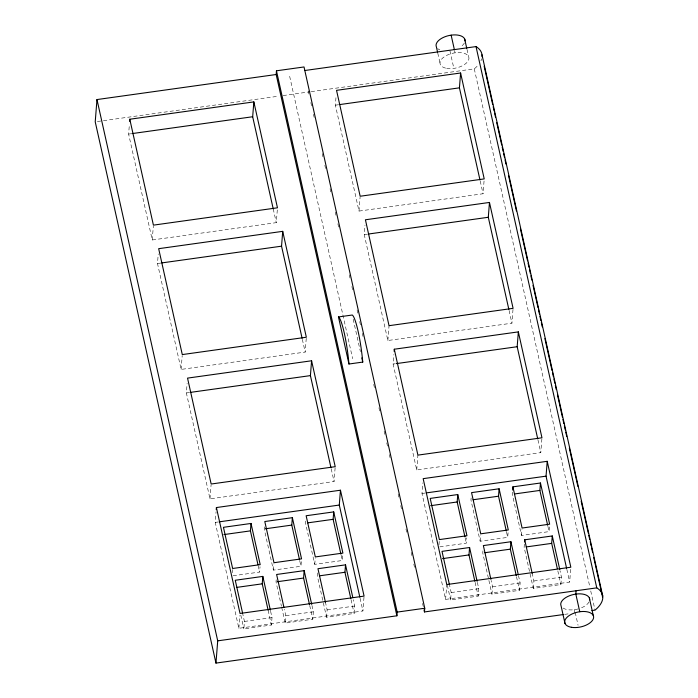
<?xml version="1.0" encoding="UTF-8"?>
<svg xmlns="http://www.w3.org/2000/svg" width="698" height="698" viewBox="0 0 698 698"><rect width="100%" height="100%" fill="white"/><g stroke="black" fill="none" stroke-linecap="round" stroke-linejoin="round"><path stroke-width="0.52" stroke-dasharray="3.49 2.62" d="M277.298 209.924L276.295 222.645L152.251 239.981L128.624 134.077L129.296 125.596M152.251 239.981L153.333 226.204M306.256 338.303L305.174 352.08L181.122 369.416L157.495 263.512L158.245 253.976M181.122 369.416L182.204 355.64M335.127 467.739L334.045 481.515L209.993 498.861L186.366 392.957L187.116 383.411M209.993 498.861L211.075 485.075M363.998 597.174L362.916 610.959L238.864 628.296L215.237 522.392L216.075 511.791M232.294 572.735L232.547 569.559M238.864 628.296L239.868 615.575M270.597 611.256L272.011 617.59L271.426 625.015L243.855 628.863L244.44 621.447L242.791 614.057M233.106 575.763L259.612 572.063L260.031 566.759M264.376 526.833L264.21 528.953L273.398 570.135L300.969 566.279L301.466 559.927M273.398 570.135L273.895 563.775M276.19 579.785L276.024 581.905L281.442 606.187M311.945 605.48L313.358 611.814L312.774 619.231L285.212 623.087L285.796 615.671L284.383 609.328M484.054 181.026L483.051 193.747L358.999 211.084L335.38 105.18L336.043 96.699M305.733 521.048L305.558 523.168L314.746 564.359L342.317 560.503L342.735 555.207M314.746 564.359L315.252 557.999M317.625 572.945L317.372 576.12L326.559 617.311L354.13 613.455L354.715 606.039L353.301 599.695M326.559 617.311L327.144 609.886L325.495 602.496M358.999 211.084L360.081 197.307M513.004 309.406L511.922 323.183L387.87 340.519L364.251 234.615L365.002 225.079M387.87 340.519L389.039 325.687M541.884 438.841L540.793 452.618L416.741 469.963L393.122 364.059L393.873 354.514M416.741 469.963L417.91 455.122M570.667 569.341L569.664 582.062L445.612 599.399L421.993 493.495L422.831 482.894M438.963 544.894L439.304 540.662M445.612 599.399L446.781 584.558M477.353 582.359L478.758 588.693L478.182 596.118L450.611 599.966L451.196 592.55L449.547 585.16M439.862 546.866L466.369 543.166L466.788 537.861M471.133 497.936L470.967 500.056L480.154 541.238L507.716 537.381L508.214 531.03M480.154 541.238L480.652 534.877M482.946 550.888L482.772 553.008L488.661 579.401M518.466 575.527L520.115 582.917L519.53 590.334L491.959 594.19L492.544 586.774L491.13 580.431M512.48 492.151L512.315 494.271L521.502 535.462L549.064 531.606L549.483 526.309M521.502 535.462L521.999 529.101M524.373 544.047L524.128 547.223L533.316 588.414L560.878 584.558L561.462 577.141L560.049 570.798M533.316 588.414L533.9 580.989L532.251 573.599M574.332 613.01L574.594 609.677L578.066 625.251M97.38 121.513L278.807 96.158M283.126 95.556L310.121 91.778M311.203 91.63L474.274 68.84A35.109 18 -12.6 0 0 478.305 64.897M128.624 134.077L130.779 133.78M335.38 105.18L338.609 104.726M157.495 263.512L160.732 263.067M364.251 234.615L367.488 234.162M186.366 392.957L189.603 392.503M393.122 364.059L395.277 363.754M215.237 522.392L218.474 521.938M421.993 493.495L425.23 493.041M244.44 621.447L272.011 617.59M285.796 615.671L313.358 611.814M327.144 609.886L354.715 606.039M451.196 592.55L478.758 588.693M492.544 586.774L520.115 582.917M533.9 580.989L561.462 577.141M564.621 614.371L568.94 613.769M474.274 68.84L589.793 586.73M590.735 590.979L595.01 610.122M466.988 49.357L468.611 56.625M454.616 50.736L455.087 52.812M480.215 181.035L483.051 193.747M509.086 310.47L511.922 323.183M537.957 439.915L540.793 452.618M566.837 569.35L569.664 582.062M449.922 50.736L453.857 68.387M547.886 526.327L549.064 531.606M557.815 570.824L560.878 584.558M437.786 53.144L440.333 64.565M506.539 532.103L507.716 537.381M516.468 576.609L519.53 590.334M488.897 580.457L491.959 594.19M465.191 537.888L466.369 543.166M475.12 582.385L478.182 596.118M447.313 585.186L450.611 599.966M308.237 90.871L308.944 94.056M310.846 102.562L311.552 105.756M313.454 114.263L314.161 117.456M322.232 153.612L322.938 156.797M324.84 165.304L325.547 168.497M330.058 188.704L330.773 191.889M335.276 212.096L335.991 215.289M337.884 223.796L338.6 226.99M349.27 274.838L349.986 278.031M351.879 286.538L352.595 289.731M357.097 309.929L357.812 313.123M359.706 321.63L360.421 324.823M362.314 333.33L363.03 336.515M373.7 384.371L374.416 387.565M378.927 407.772L379.633 410.956M384.144 431.163L384.851 434.357M386.753 442.864L387.46 446.048M389.362 454.555L390.069 457.748M398.139 493.905L398.846 497.098M400.748 505.605L401.455 508.79M405.966 528.997L406.672 532.19M411.183 552.397L411.899 555.582M413.792 564.089L414.507 567.282M422.569 603.438L423.285 606.632M353.179 319.204L360.412 351.635M289.653 76.3L352.647 358.711M273.223 208.877L276.295 222.645M302.339 339.376L305.174 352.08M331.21 468.812L334.045 481.515M360.081 598.247L362.916 610.959M341.139 555.224L342.317 560.503M351.068 599.722L354.13 613.455M299.791 561L300.969 566.279M309.711 605.506L312.774 619.231M281.678 607.243L285.212 623.087M258.199 565.729L259.612 572.063M268.128 610.226L271.426 625.015M240.801 615.139L243.855 628.863M589.033 601.946A14.745 7.565 -12.6 0 1 580.178 608.307M578.363 608.883A14.745 7.565 -12.6 0 1 562.998 608.01M481.681 58.763A35.109 18 -12.6 0 1 480.939 60.805M464.353 43.014A14.745 7.565 -12.6 0 1 460.331 47.028M439.862 49.89A14.745 7.565 -12.6 0 1 437.69 48.598M446.703 68.36A14.745 7.565 -12.6 0 0 468.943 58.58A14.745 7.565 -12.6 0 0 447.767 54.863A14.745 7.565 -12.6 0 0 446.703 68.36"/><path stroke-width="1.05" d="M304.808 70.515L476.019 46.583L596.764 587.864L424.463 611.945L424.759 608.237L304.023 66.956L276.452 70.803L276.164 74.512L96.978 99.561L95.225 121.818L215.961 663.1L563.539 614.519M129.627 121.356L129.793 119.236L253.845 101.899L277.464 207.803L153.412 225.14L129.793 119.236M216.24 509.671L216.406 507.551L340.458 490.214L364.086 596.118L240.033 613.455L216.406 507.551M273.223 208.877L252.676 116.741L253.845 101.899M215.961 663.1L217.715 640.843L96.978 99.561M257.963 564.673L250.425 530.873L251.01 523.456L223.447 527.313L232.635 568.495L260.197 564.638L251.01 523.456M302.103 338.312L281.547 246.176L282.716 231.343L158.664 248.68L182.291 354.584L306.335 337.239L282.716 231.343M268.128 610.226L262.239 583.825L262.823 576.408L235.261 580.265L242.555 613.001M299.555 559.944L291.781 525.097L292.366 517.68L264.795 521.528L273.982 562.719L301.553 558.862L292.366 517.68M330.974 467.747L310.418 375.611L311.587 360.779L187.535 378.115L211.162 484.019L335.214 466.683L311.587 360.779M309.476 604.451L303.586 578.049L304.171 570.632L276.609 574.48L283.911 607.216M340.903 554.168L333.129 519.321L333.714 511.896L306.143 515.752L315.33 556.934L342.901 553.086L333.714 511.896M359.845 597.191L339.289 505.055L340.458 490.214M350.832 598.666L344.943 572.273L345.527 564.848L317.956 568.704L325.495 602.496M394.126 351.338L394.291 349.218L518.344 331.882L541.962 437.786L417.91 455.122L394.291 349.218M217.715 640.843L396.9 615.802L397.188 612.094L276.452 70.803M479.98 179.979L459.432 87.843L460.593 73.002L336.541 90.339L360.168 196.243L484.22 178.906L460.593 73.002M464.955 536.832L457.181 501.975L457.766 494.559L430.195 498.416L439.382 539.598L466.953 535.741L457.766 494.559M508.851 309.415L488.303 217.279L489.464 202.446L365.42 219.783L389.039 325.687L513.091 308.341L489.464 202.446M474.884 581.329L468.995 554.927L469.58 547.511L442.009 551.368L449.311 584.104M506.303 531.047L498.529 496.199L499.114 488.783L471.551 492.631L480.739 533.822L508.301 529.965L499.114 488.783M537.722 438.85L517.174 346.714L518.344 331.882M512.646 490.031L512.899 486.855L540.461 482.999L549.649 524.189L522.087 528.037L512.899 486.855M516.232 575.553L510.343 549.152L510.927 541.735L483.356 545.583L490.895 579.375M524.547 541.927L524.713 539.807L552.275 535.951L559.813 569.743M547.651 525.271L539.886 490.424L540.461 482.999M566.593 568.294L546.045 476.158L547.215 461.317L423.163 478.654L446.781 584.558L570.833 567.221L547.215 461.317M557.344 568.713L551.69 543.376L552.275 535.951M576.086 590.752L575.824 594.094L579.759 611.745M131.861 133.623L252.676 116.741M339.69 104.578L459.432 87.843M161.814 262.91L281.547 246.176M368.561 234.013L488.303 217.279M338.46 316.953L352.246 315.025A35.109 4.685 82 0 1 362.751 362.088L348.965 364.016L338.46 316.953A35.109 4.685 82 0 1 348.965 364.016M190.685 392.346L310.418 375.611M396.359 363.606L517.174 346.714M219.556 521.79L339.289 505.055M426.312 492.893L546.045 476.158M223.918 534.581L250.425 530.873M265.275 528.805L291.781 525.097M307.687 522.872L333.129 519.321M430.675 505.684L457.181 501.975M473.087 499.759L498.529 496.199M514.435 493.975L539.886 490.424M236.796 587.384L262.239 583.825M277.08 581.757L303.586 578.049M319.492 575.824L344.943 572.273M442.488 558.636L468.995 554.927M484.892 552.711L510.343 549.152M526.248 546.927L551.69 543.376M397.188 612.094L424.759 608.237M591.904 610.558L595.01 610.122A35.109 18 -12.6 0 0 596.764 587.864M481.995 54.784L602.732 596.075M484.176 66.319L492.709 104.604M493.189 106.724L494.132 110.982M494.612 113.111L495.563 117.36M496.74 122.682L501.722 145.01M502.202 147.138L503.145 151.387M503.624 153.516L504.575 157.774M505.047 159.894L505.998 164.152M508.606 175.852L516.433 210.944M520.464 229.023L527.583 260.921M528.054 263.05L529.005 267.308M529.477 269.428L530.428 273.686M530.899 275.815L531.85 280.064M533.036 285.386L538.018 307.713M538.49 309.842L539.441 314.091M539.912 316.22L540.863 320.478M541.343 322.598L542.285 326.856M544.894 338.556L552.013 370.455M552.484 372.584L553.435 376.833M553.915 378.962L554.858 383.219M555.338 385.348L556.28 389.597M557.466 394.911L562.448 417.247M562.928 419.376L563.871 423.625M564.35 425.754L565.301 430.012M565.773 432.132L566.724 436.39M569.332 448.09L577.865 486.366M581.19 501.26L588.309 533.159M588.78 535.287L589.731 539.545M590.203 541.665L591.154 545.923M591.625 548.052L592.576 552.301M593.762 557.623L602.54 596.965M464.667 38.975L466.753 48.319M589.348 597.916L593.283 615.566M451.144 35.162L454.389 49.698M437.55 52.106L436.398 46.914A14.745 7.565 -12.6 0 1 449.25 35.485A14.745 7.565 -12.6 0 1 465.008 40.929M565.005 623.506L561.07 605.855A14.745 7.565 -12.6 0 1 573.931 594.426A14.745 7.565 -12.6 0 1 589.679 599.861M524.713 539.807L532.251 573.599M510.927 541.735L518.23 574.471M469.58 547.511L477.118 581.303M423.991 609.816L424.463 611.945M361.817 357.908L362.751 362.088M276.164 74.512L396.9 615.802M345.527 564.848L352.83 597.584M304.171 570.632L311.709 604.424M262.823 576.408L270.362 610.2M476.019 46.583A35.109 18 -12.6 0 1 482.039 56.747M571.383 627.293A14.745 7.565 -12.6 0 0 593.623 617.512A14.745 7.565 -12.6 0 0 572.439 613.795A14.745 7.565 -12.6 0 0 571.383 627.293"/></g></svg>
